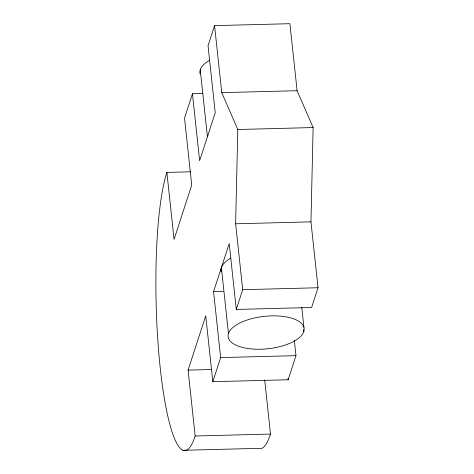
<?xml version="1.0" encoding="UTF-8"?>
<svg xmlns="http://www.w3.org/2000/svg" width="474" height="474" viewBox="0 0 474 474"><rect width="100%" height="100%" fill="white"/><g stroke="black" fill="none" stroke-linecap="round" stroke-linejoin="round"><path stroke-width="0.71" d="M236.283 309.439L242.7 289.691L235.631 223.793L237.788 129.497L221.755 92.637L214.568 25.637L289.904 23.7L297.091 90.7L313.124 127.559L310.968 221.85L318.036 287.748L311.619 307.502L236.283 309.439L229.215 243.541L213.567 291.688L220.635 357.586L212.808 381.689L288.145 379.751L295.972 355.648L294.324 340.273M202.783 93.473L192.444 93.733L184.528 118.097L191.715 185.097L174.065 239.411L166.878 172.412L190.512 171.801M214.568 25.637L208.045 45.717L215.232 112.717L199.631 160.733L192.444 93.733M264.682 379.881L270.494 434.06L195.158 436.003L188.089 370.105L205.74 315.791L212.808 381.689M221.755 92.637L297.091 90.7M237.788 129.497L313.124 127.559M235.631 223.793L310.968 221.85M242.7 289.691L318.036 287.748M213.567 291.688L223.171 291.445M220.635 357.586L295.972 355.648M188.089 370.105L211.724 369.495M182.881 450.3L258.217 448.363A146.519 24.849 88.5 0 0 270.494 434.06M301.796 307.519L303.917 327.291M303.561 329.377L303.798 331.575A38.234 16.294 -6.1 0 1 242.599 347.472A38.234 16.294 -6.1 0 1 251.984 318.587A38.234 16.294 -6.1 0 1 303.798 331.575M287.985 378.282L288.145 379.751M200.241 69.725L207.428 136.725A38.234 16.294 -6.1 0 1 207.938 135.481M228.462 333.512L221.388 267.614A38.234 16.294 -6.1 0 1 230.891 258.105M195.158 436.003A146.519 24.849 88.5 0 1 160.253 368.12A146.519 24.849 88.5 0 1 166.878 172.412M221.269 271.898A38.234 16.294 -6.1 0 1 221.192 268.337M200.123 74.009A38.234 16.294 -6.1 0 1 209.745 60.216"/></g></svg>
